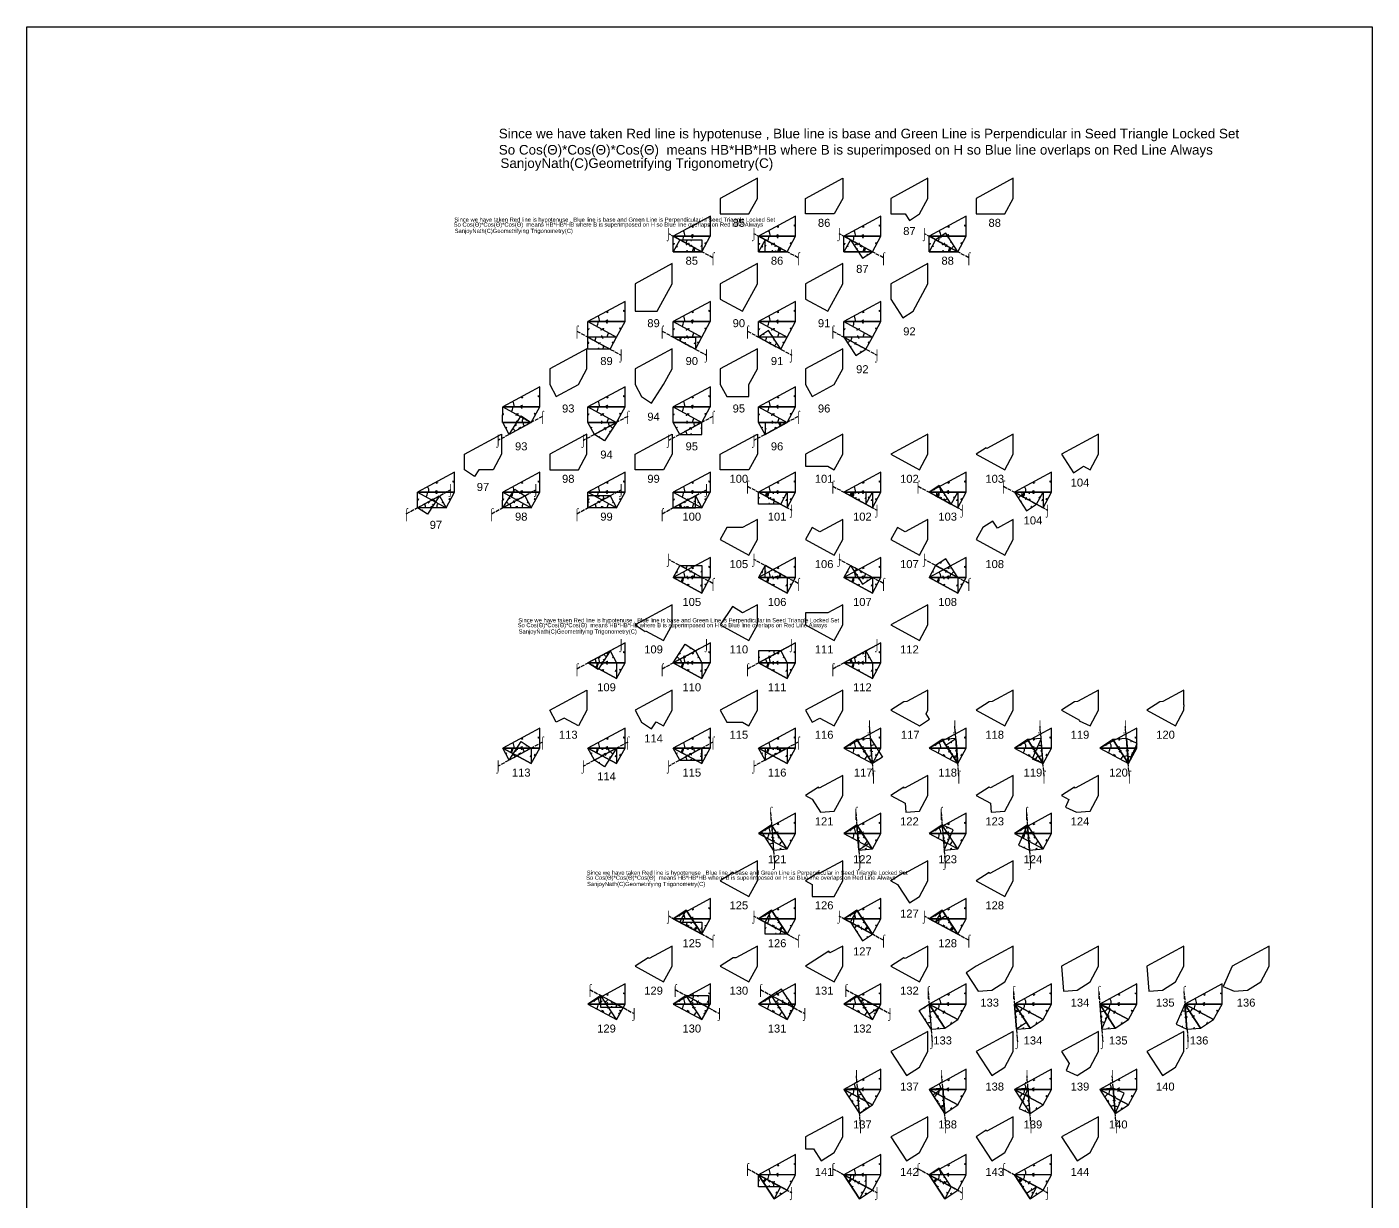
# Model space of a CAD drawing. Header units: millimetres. Extents: x 122552 to 2943733, y -2581954 to 22549.
# Drawn here: x 2523429 to 2943733, y -1471444 to -1104674 of the extents above; entities that cross this region are included whole.
import ezdxf
from ezdxf.enums import TextEntityAlignment as Align

# ---------------------------------------------------------------- set-up
doc = ezdxf.new("R2010")
doc.units = ezdxf.units.MM
doc.linetypes.add('ACAD_ISO02W100', pattern=[15, 12, -3])
for name, color, linetype in [('BASE', 170, 'Continuous'), ('HYPOTENUSE', 10, 'Continuous'), ('PERPENDICULAR', 90, 'Continuous'), ('Standard', 7, 'Continuous')]:
    doc.layers.add(name, color=color, linetype=linetype)
doc.styles.add('Arial', font='arial_0.ttf')

# ---------------------------------------------------------------- blocks, each defined once
blk = doc.blocks.new('fundamental_block_GT')
at = {"color": 175, "true_color": 0x4554a5}
for p, q in [((439, -4), (439, 26)), ((439, 26), (469, 26)), ((469, 26), (460, 29)), ((469, 26), (460, 23))]:
    blk.add_line(p, q, dxfattribs=at)
at = {"color": 242, "true_color": 0xcd2027}
for p, q in [((441, 235), (456, 208)), ((456, 208), (482, 222)), ((482, 222), (472, 221)), ((482, 222), (475, 215))]:
    blk.add_line(p, q, dxfattribs=at)
at = {"color": 114, "true_color": 0x139b48}
for p, q in [((851, 261), (848, 251)), ((851, 231), (851, 261)), ((851, 261), (854, 251)), ((881, 231), (851, 231))]:
    blk.add_line(p, q, dxfattribs=at)
at = {"color": 4}
blk.add_arc((0, -2), 277, 359.9799, 28.4254, dxfattribs=at)
at = {"layer": 'BASE'}
blk.add_line((0, 0), (879, -7), dxfattribs=at)
at = {"layer": 'HYPOTENUSE'}
blk.add_line((883, 469), (0, 0), dxfattribs=at)
at = {"layer": 'PERPENDICULAR'}
blk.add_line((879, -7), (883, 469), dxfattribs=at)
blk = doc.blocks.new('complete_blocks')
at = {"linetype": 'ACAD_ISO02W100', "ltscale": 100}
for p, q in [((56736, 761233), (42907, 768739)), ((83385, 761233), (69556, 768739)), ((110033, 761233), (96204, 768739)), ((136682, 761233), (122853, 768739)), ((14222, 738337), (28051, 730832)), ((40870, 738337), (54700, 730832)), ((67519, 738337), (81348, 730832)), ((94168, 738337), (107997, 730832)), ((3439, 711689), (-10391, 704184)), ((30087, 711689), (16258, 704184)), ((56736, 711689), (42907, 704184)), ((83385, 711689), (69556, 704184)), ((67519, 689898), (81348, 682393)), ((94168, 689898), (107997, 682393)), ((120816, 689898), (134646, 682393)), ((147465, 689898), (161294, 682393)), ((-39076, 681287), (-25246, 688793)), ((-12427, 681287), (1402, 688793)), ((14222, 681287), (28051, 688793)), ((40870, 681287), (54700, 688793)), ((56736, 659497), (42907, 667002)), ((83385, 659497), (69556, 667002)), ((110033, 659497), (96204, 667002)), ((136682, 659497), (122853, 667002)), ((14222, 632848), (28051, 640353)), ((40870, 632848), (54700, 640353)), ((67519, 632848), (81348, 640353)), ((94168, 632848), (107997, 640353)), ((106887, 599296), (105643, 614982)), ((133536, 599296), (132292, 614982)), ((160185, 599296), (158940, 614982)), ((186833, 599296), (185589, 614982)), ((3439, 609952), (-10391, 602447)), ((30087, 609952), (16258, 602447)), ((56736, 609952), (42907, 602447)), ((83385, 609952), (69556, 602447)), ((74738, 587995), (75982, 572310)), ((101387, 587995), (102631, 572310)), ((128036, 587995), (129280, 572310)), ((154684, 587995), (155928, 572310)), ((56736, 548044), (42907, 555549)), ((83385, 548044), (69556, 555549)), ((110033, 548044), (96204, 555549)), ((136682, 548044), (122853, 555549)), ((18295, 532653), (32124, 525148)), ((44943, 532653), (58773, 525148)), ((71592, 532653), (85421, 525148)), ((98241, 532653), (112070, 525148)), ((123963, 532051), (125207, 516365)), ((150611, 532051), (151855, 516365)), ((177260, 532051), (178504, 516365)), ((203909, 532051), (205153, 516365)), ((102814, 490054), (101570, 505740)), ((129463, 490054), (128219, 505740)), ((156112, 490054), (154867, 505740)), ((182760, 490054), (181516, 505740)), ((67519, 476708), (81348, 469203)), ((94168, 476708), (107997, 469203)), ((120816, 476708), (134646, 469203)), ((147465, 476708), (161294, 469203))]:
    blk.add_line(p, q, dxfattribs=at)
for p, xscale, yscale, zscale, rotation in [((44328, 767967), 11.58735412275403, 11.58735412275403, 11.58735412275403, 332.0000000000002), ((70976, 767967), 11.58735412275403, 11.58735412275403, 11.58735412275403, 332.0000000000002), ((97625, 767967), 11.58735412275403, 11.58735412275403, 11.58735412275403, 332.0000000000002), ((124274, 767967), 11.58735412275403, 11.58735412275403, 11.58735412275403, 332.0000000000002), ((53279, 763110), -10.18429076373602, 10.18429076373602, 10.18429076373602, 359.5116672382084), ((53279, 763110), 8.951118371073562, 8.951118371073562, 8.951118371073562, 151.9999999999989), ((46364, 766862), -7.867265571233639, 7.867265571233639, 7.86726557123364, 179.5116672382031), ((79927, 763110), -10.18429076373602, 10.18429076373602, 10.18429076373602, 359.5116672382084), ((79927, 763110), 8.951118371073562, 8.951118371073562, 8.951118371073562, 151.9999999999989), ((79927, 763110), -7.867265571233637, 7.867265571233637, 7.867265571233638, 359.5116672382031), ((106576, 763110), -10.18429076373602, 10.18429076373602, 10.18429076373602, 359.5116672382084), ((106576, 763110), 8.951118371073562, 8.951118371073562, 8.951118371073562, 151.9999999999989), ((99661, 766862), 7.86726557123364, 7.86726557123364, 7.86726557123364, 303.5116672382126), ((133225, 763110), -10.18429076373602, 10.18429076373602, 10.18429076373602, 359.5116672382084), ((133225, 763110), 8.951118371073562, 8.951118371073562, 8.951118371073562, 151.9999999999989), ((133225, 763110), 7.867265571233636, 7.867265571233636, 7.867265571233636, 123.5116672382125), ((17679, 741319), 11.58735412275403, 11.58735412275403, 11.58735412275403, 332.0000000000002), ((44328, 741319), 11.58735412275403, 11.58735412275403, 11.58735412275403, 332.0000000000002), ((70976, 741319), 11.58735412275403, 11.58735412275403, 11.58735412275403, 332.0000000000002), ((97625, 741319), 11.58735412275403, 11.58735412275403, 11.58735412275403, 332.0000000000002), ((26630, 736461), -10.18429076373602, 10.18429076373602, 10.18429076373602, 359.5116672382084), ((17679, 736461), 8.951118371073562, 8.951118371073562, 8.951118371073562, 331.9999999999989), ((53279, 736461), -10.18429076373602, 10.18429076373602, 10.18429076373602, 359.5116672382084), ((44328, 736461), 8.951118371073562, 8.951118371073562, 8.951118371073562, 331.9999999999989), ((79927, 736461), -10.18429076373602, 10.18429076373602, 10.18429076373602, 359.5116672382084), ((70976, 736461), 8.951118371073562, 8.951118371073562, 8.951118371073562, 331.9999999999989), ((106576, 736461), -10.18429076373602, 10.18429076373602, 10.18429076373602, 359.5116672382084), ((97625, 736461), 8.951118371073562, 8.951118371073562, 8.951118371073562, 331.9999999999989), ((24594, 732709), -7.867265571233637, 7.867265571233637, 7.867265571233638, 359.5116672382031), ((44328, 736461), -7.867265571233639, 7.867265571233639, 7.86726557123364, 179.5116672382031), ((77891, 732709), 7.867265571233636, 7.867265571233636, 7.867265571233636, 123.5116672382125), ((97625, 736461), 7.86726557123364, 7.86726557123364, 7.86726557123364, 303.5116672382126), ((-8970, 714670), 11.58735412275403, 11.58735412275403, 11.58735412275403, 332.0000000000002), ((17679, 714670), 11.58735412275403, 11.58735412275403, 11.58735412275403, 332.0000000000002), ((44328, 714670), 11.58735412275403, 11.58735412275403, 11.58735412275403, 332.0000000000002), ((70976, 714670), 11.58735412275403, 11.58735412275403, 11.58735412275403, 332.0000000000002), ((-19, 709812), -10.18429076373602, 10.18429076373602, 10.18429076373602, 359.5116672382084), ((26630, 709812), -10.18429076373602, 10.18429076373602, 10.18429076373602, 359.5116672382084), ((53279, 709812), -10.18429076373602, 10.18429076373602, 10.18429076373602, 359.5116672382084), ((79927, 709812), -10.18429076373602, 10.18429076373602, 10.18429076373602, 359.5116672382084), ((-19, 709812), -8.951118371073443, 8.951118371073443, 8.951118371073443, 28.0000000000011), ((-6933, 706060), -7.867265571233637, 7.867265571233639, 7.86726557123364, 236.4883327617872), ((26630, 709812), -8.951118371073443, 8.951118371073443, 8.951118371073443, 28.0000000000011), ((26630, 709812), -7.867265571233638, 7.867265571233639, 7.86726557123364, 56.48833276178721), ((53279, 709812), -8.951118371073443, 8.951118371073443, 8.951118371073443, 28.0000000000011), ((79927, 709812), -8.951118371073443, 8.951118371073443, 8.951118371073443, 28.0000000000011), ((46364, 706060), 7.867265571233641, 7.867265571233641, 7.867265571233641, 0.4883327617971738), ((79927, 709812), 7.86726557123364, 7.86726557123364, 7.86726557123364, 180.4883327617971), ((-35618, 688021), 11.58735412275403, 11.58735412275403, 11.58735412275403, 332.0000000000002), ((-8970, 688021), 11.58735412275403, 11.58735412275403, 11.58735412275403, 332.0000000000002), ((17679, 688021), 11.58735412275403, 11.58735412275403, 11.58735412275403, 332.0000000000002), ((44328, 688021), 11.58735412275403, 11.58735412275403, 11.58735412275403, 332.0000000000002), ((70976, 688021), 11.58735412275403, 11.58735412275403, 11.58735412275403, 332.0000000000002), ((70976, 688021), 8.951118371073562, 8.951118371073562, 8.951118371073562, 331.9999999999989), ((97625, 688021), 11.58735412275403, 11.58735412275403, 11.58735412275403, 332.0000000000002), ((97625, 688021), 8.951118371073562, 8.951118371073562, 8.951118371073562, 331.9999999999989), ((124274, 688021), 11.58735412275403, 11.58735412275403, 11.58735412275403, 332.0000000000002), ((124274, 688021), 8.951118371073562, 8.951118371073562, 8.951118371073562, 331.9999999999989), ((131188, 684269), 7.867265571233636, 7.867265571233636, 7.867265571233636, 123.5116672382125), ((150922, 688021), 7.86726557123364, 7.86726557123364, 7.86726557123364, 303.5116672382126), ((150922, 688021), 11.58735412275403, 11.58735412275403, 11.58735412275403, 332.0000000000002), ((150922, 688021), 8.951118371073562, 8.951118371073562, 8.951118371073562, 331.9999999999989), ((-26667, 683164), -10.18429076373602, 10.18429076373602, 10.18429076373602, 359.5116672382084), ((-35618, 683164), -8.951118371073443, 8.951118371073443, 8.951118371073443, 208.0000000000011), ((-28704, 686916), -7.867265571233638, 7.867265571233639, 7.86726557123364, 56.48833276178721), ((-8970, 683164), -7.867265571233637, 7.867265571233639, 7.86726557123364, 236.4883327617872), ((-19, 683164), -10.18429076373602, 10.18429076373602, 10.18429076373602, 359.5116672382084), ((-8970, 683164), -8.951118371073443, 8.951118371073443, 8.951118371073443, 208.0000000000011), ((26630, 683164), -10.18429076373602, 10.18429076373602, 10.18429076373602, 359.5116672382084), ((24594, 686916), 7.86726557123364, 7.86726557123364, 7.86726557123364, 180.4883327617971), ((17679, 683164), -8.951118371073443, 8.951118371073443, 8.951118371073443, 208.0000000000011), ((53279, 683164), -10.18429076373602, 10.18429076373602, 10.18429076373602, 359.5116672382084), ((44328, 683164), -8.951118371073443, 8.951118371073443, 8.951118371073443, 208.0000000000011), ((44328, 683164), 7.867265571233641, 7.867265571233641, 7.867265571233641, 0.4883327617971738), ((70976, 688021), -10.18429076373602, 10.18429076373602, 10.18429076373602, 179.5116672382084), ((77891, 684269), -7.867265571233637, 7.867265571233637, 7.867265571233638, 359.5116672382031), ((97625, 688021), -10.18429076373602, 10.18429076373602, 10.18429076373602, 179.5116672382084), ((97625, 688021), -7.867265571233639, 7.867265571233639, 7.86726557123364, 179.5116672382031), ((124274, 688021), -10.18429076373602, 10.18429076373602, 10.18429076373602, 179.5116672382084), ((150922, 688021), -10.18429076373602, 10.18429076373602, 10.18429076373602, 179.5116672382084), ((44328, 661373), 11.58735412275403, 11.58735412275403, 11.58735412275403, 332.0000000000002), ((53279, 661373), 8.951118371073562, 8.951118371073562, 8.951118371073562, 151.9999999999989), ((46364, 665125), -7.867265571233639, 7.867265571233639, 7.86726557123364, 179.5116672382031), ((70976, 661373), 11.58735412275403, 11.58735412275403, 11.58735412275403, 332.0000000000002), ((79927, 661373), 8.951118371073562, 8.951118371073562, 8.951118371073562, 151.9999999999989), ((79927, 661373), -7.867265571233637, 7.867265571233637, 7.867265571233638, 359.5116672382031), ((97625, 661373), 11.58735412275403, 11.58735412275403, 11.58735412275403, 332.0000000000002), ((106576, 661373), 8.951118371073562, 8.951118371073562, 8.951118371073562, 151.9999999999989), ((99661, 665125), 7.86726557123364, 7.86726557123364, 7.86726557123364, 303.5116672382126), ((124274, 661373), 11.58735412275403, 11.58735412275403, 11.58735412275403, 332.0000000000002), ((133225, 661373), 8.951118371073562, 8.951118371073562, 8.951118371073562, 151.9999999999989), ((133225, 661373), 7.867265571233636, 7.867265571233636, 7.867265571233636, 123.5116672382125), ((44328, 661373), -10.18429076373602, 10.18429076373602, 10.18429076373602, 179.5116672382084), ((70976, 661373), -10.18429076373602, 10.18429076373602, 10.18429076373602, 179.5116672382084), ((97625, 661373), -10.18429076373602, 10.18429076373602, 10.18429076373602, 179.5116672382084), ((124274, 661373), -10.18429076373602, 10.18429076373602, 10.18429076373602, 179.5116672382084), ((17679, 634724), 11.58735412275403, 11.58735412275403, 11.58735412275403, 332.0000000000002), ((24594, 638477), -7.867265571233638, 7.867265571233639, 7.86726557123364, 56.48833276178721), ((44328, 634724), -7.867265571233637, 7.867265571233639, 7.86726557123364, 236.4883327617872), ((44328, 634724), 11.58735412275403, 11.58735412275403, 11.58735412275403, 332.0000000000002), ((70976, 634724), 11.58735412275403, 11.58735412275403, 11.58735412275403, 332.0000000000002), ((97625, 634724), 11.58735412275403, 11.58735412275403, 11.58735412275403, 332.0000000000002), ((17679, 634724), -10.18429076373602, 10.18429076373602, 10.18429076373602, 179.5116672382084), ((17679, 634724), -8.951118371073562, 8.951118371073562, 8.951118371073562, 208.0000000000011), ((44328, 634724), -10.18429076373602, 10.18429076373602, 10.18429076373602, 179.5116672382084), ((44328, 634724), -8.951118371073562, 8.951118371073562, 8.951118371073562, 208.0000000000011), ((70976, 634724), -10.18429076373602, 10.18429076373602, 10.18429076373602, 179.5116672382084), ((77891, 638477), 7.86726557123364, 7.86726557123364, 7.86726557123364, 180.4883327617971), ((70976, 634724), -8.951118371073562, 8.951118371073562, 8.951118371073562, 208.0000000000011), ((97625, 634724), -10.18429076373602, 10.18429076373602, 10.18429076373602, 179.5116672382084), ((97625, 634724), -8.951118371073562, 8.951118371073562, 8.951118371073562, 208.0000000000011), ((97625, 634724), 7.867265571233641, 7.867265571233641, 7.867265571233641, 0.4883327617971738), ((-8970, 608075), 11.58735412275403, 11.58735412275403, 11.58735412275403, 332.0000000000002), ((-19, 608075), -8.951118371073443, 8.951118371073443, 8.951118371073443, 28.0000000000011), ((-6933, 604323), -7.867265571233637, 7.867265571233639, 7.86726557123364, 236.4883327617872), ((17679, 608075), 11.58735412275403, 11.58735412275403, 11.58735412275403, 332.0000000000002), ((26630, 608075), -8.951118371073443, 8.951118371073443, 8.951118371073443, 28.0000000000011), ((26630, 608075), -7.867265571233638, 7.867265571233639, 7.86726557123364, 56.48833276178721), ((44328, 608075), 11.58735412275403, 11.58735412275403, 11.58735412275403, 332.0000000000002), ((53279, 608075), -8.951118371073443, 8.951118371073443, 8.951118371073443, 28.0000000000011), ((70976, 608075), 11.58735412275403, 11.58735412275403, 11.58735412275403, 332.0000000000002), ((79927, 608075), -8.951118371073443, 8.951118371073443, 8.951118371073443, 28.0000000000011), ((97625, 608075), 11.58735412275403, 11.58735412275403, 11.58735412275403, 332.0000000000002), ((106576, 603218), 10.18429076373612, 10.18429076373612, 10.18429076373612, 123.5116672382094), ((106576, 603218), 8.951118371073518, 8.951118371073518, 8.951118371073518, 95.02333447641668), ((105954, 611060), -7.867265571233768, 7.867265571233768, 7.867265571233768, 122.535001714621), ((124274, 608075), 11.58735412275403, 11.58735412275403, 11.58735412275403, 332.0000000000002), ((133225, 603218), 10.18429076373612, 10.18429076373612, 10.18429076373612, 123.5116672382094), ((133225, 603218), 8.951118371073518, 8.951118371073518, 8.951118371073518, 95.02333447641668), ((133225, 603218), -7.867265571233768, 7.867265571233768, 7.867265571233768, 302.535001714621), ((150922, 608075), 11.58735412275403, 11.58735412275403, 11.58735412275403, 332.0000000000002), ((159873, 603218), 10.18429076373612, 10.18429076373612, 10.18429076373612, 123.5116672382094), ((159873, 603218), 8.951118371073518, 8.951118371073518, 8.951118371073518, 95.02333447641668), ((159251, 611060), 7.867265571233768, 7.867265571233768, 7.867265571233768, 246.5350017146306), ((177571, 608075), 11.58735412275403, 11.58735412275403, 11.58735412275403, 332.0000000000002), ((186522, 603218), 10.18429076373612, 10.18429076373612, 10.18429076373612, 123.5116672382094), ((186522, 603218), 8.951118371073518, 8.951118371073518, 8.951118371073518, 95.02333447641668), ((186522, 603218), 7.867265571233768, 7.867265571233768, 7.867265571233768, 66.53500171463061), ((-8970, 608075), -10.18429076373602, 10.18429076373602, 10.18429076373602, 179.5116672382084), ((17679, 608075), -10.18429076373602, 10.18429076373602, 10.18429076373602, 179.5116672382084), ((44328, 608075), -10.18429076373602, 10.18429076373602, 10.18429076373602, 179.5116672382084), ((46364, 604323), 7.867265571233641, 7.867265571233641, 7.867265571233641, 0.4883327617971738), ((70976, 608075), -10.18429076373602, 10.18429076373602, 10.18429076373602, 179.5116672382084), ((79927, 608075), 7.86726557123364, 7.86726557123364, 7.86726557123364, 180.4883327617971), ((70976, 581427), 11.58735412275403, 11.58735412275403, 11.58735412275403, 332.0000000000002), ((75049, 584074), 8.951118371073514, 8.951118371073514, 8.951118371073514, 275.0233344764167), ((97625, 581427), 11.58735412275403, 11.58735412275403, 11.58735412275403, 332.0000000000002), ((101698, 584074), 8.951118371073514, 8.951118371073514, 8.951118371073514, 275.0233344764167), ((124274, 581427), 11.58735412275403, 11.58735412275403, 11.58735412275403, 332.0000000000002), ((128347, 584074), 8.951118371073514, 8.951118371073514, 8.951118371073514, 275.0233344764167), ((150922, 581427), 11.58735412275403, 11.58735412275403, 11.58735412275403, 332.0000000000002), ((154995, 584074), 8.951118371073514, 8.951118371073514, 8.951118371073514, 275.0233344764167), ((79927, 576569), 10.18429076373612, 10.18429076373612, 10.18429076373612, 123.5116672382094), ((75671, 576231), -7.867265571233768, 7.867265571233768, 7.867265571233768, 302.535001714621), ((106576, 576569), 10.18429076373612, 10.18429076373612, 10.18429076373612, 123.5116672382094), ((101698, 584074), -7.867265571233768, 7.867265571233768, 7.867265571233768, 122.535001714621), ((133225, 576569), 10.18429076373612, 10.18429076373612, 10.18429076373612, 123.5116672382094), ((128969, 576231), 7.867265571233768, 7.867265571233768, 7.867265571233768, 66.53500171463061), ((159873, 576569), 10.18429076373612, 10.18429076373612, 10.18429076373612, 123.5116672382094), ((154995, 584074), 7.867265571233768, 7.867265571233768, 7.867265571233768, 246.5350017146306), ((44328, 554778), 11.58735412275403, 11.58735412275403, 11.58735412275403, 332.0000000000002), ((70976, 554778), 11.58735412275403, 11.58735412275403, 11.58735412275403, 332.0000000000002), ((97625, 554778), 11.58735412275403, 11.58735412275403, 11.58735412275403, 332.0000000000002), ((124274, 554778), 11.58735412275403, 11.58735412275403, 11.58735412275403, 332.0000000000002), ((53279, 549920), 10.18429076373612, 10.18429076373612, 10.18429076373612, 123.5116672382094), ((53279, 549920), -8.951118371073514, 8.951118371073516, 8.951118371073518, 331.023334476419), ((79927, 549920), 10.18429076373612, 10.18429076373612, 10.18429076373612, 123.5116672382094), ((79927, 549920), -8.951118371073514, 8.951118371073516, 8.951118371073518, 331.023334476419), ((106576, 549920), 10.18429076373612, 10.18429076373612, 10.18429076373612, 123.5116672382094), ((99661, 553673), 7.867265571233733, 7.867265571233733, 7.867265571233733, 303.5116672382148), ((106576, 549920), -8.951118371073514, 8.951118371073516, 8.951118371073518, 331.023334476419), ((133225, 549920), 10.18429076373612, 10.18429076373612, 10.18429076373612, 123.5116672382094), ((133225, 549920), -8.951118371073514, 8.951118371073516, 8.951118371073518, 331.023334476419), ((133225, 549920), 7.867265571233734, 7.867265571233734, 7.867265571233734, 123.5116672382148), ((46364, 553673), -7.867265571233734, 7.867265571233734, 7.867265571233733, 179.5116672382053), ((79927, 549920), -7.867265571233735, 7.867265571233735, 7.867265571233734, 359.5116672382054), ((17679, 528129), 11.58735412275403, 11.58735412275403, 11.58735412275403, 332.0000000000002), ((26630, 523272), 10.18429076373612, 10.18429076373612, 10.18429076373612, 123.5116672382094), ((21752, 530777), -8.951118371073514, 8.951118371073514, 8.951118371073516, 151.023334476419), ((28667, 527024), -7.867265571233735, 7.867265571233735, 7.867265571233734, 359.5116672382054), ((44328, 528129), 11.58735412275403, 11.58735412275403, 11.58735412275403, 332.0000000000002), ((53279, 523272), 10.18429076373612, 10.18429076373612, 10.18429076373612, 123.5116672382094), ((48401, 530777), -8.951118371073514, 8.951118371073514, 8.951118371073516, 151.023334476419), ((48401, 530777), -7.867265571233734, 7.867265571233734, 7.867265571233733, 179.5116672382053), ((70976, 528129), 11.58735412275403, 11.58735412275403, 11.58735412275403, 332.0000000000002), ((79927, 523272), 10.18429076373612, 10.18429076373612, 10.18429076373612, 123.5116672382094), ((75049, 530777), -8.951118371073514, 8.951118371073514, 8.951118371073516, 151.023334476419), ((81964, 527024), 7.867265571233734, 7.867265571233734, 7.867265571233734, 123.5116672382148), ((97625, 528129), 11.58735412275403, 11.58735412275403, 11.58735412275403, 332.0000000000002), ((106576, 523272), 10.18429076373612, 10.18429076373612, 10.18429076373612, 123.5116672382094), ((101698, 530777), -8.951118371073514, 8.951118371073514, 8.951118371073516, 151.023334476419), ((101698, 530777), 7.867265571233733, 7.867265571233733, 7.867265571233733, 303.5116672382148), ((124274, 528129), 10.18429076373612, 10.18429076373612, 10.18429076373612, 303.5116672382094), ((124274, 528129), 11.58735412275403, 11.58735412275403, 11.58735412275403, 332.0000000000002), ((150922, 528129), 10.18429076373612, 10.18429076373612, 10.18429076373612, 303.5116672382094), ((150922, 528129), 11.58735412275403, 11.58735412275403, 11.58735412275403, 332.0000000000002), ((177571, 528129), 10.18429076373612, 10.18429076373612, 10.18429076373612, 303.5116672382094), ((177571, 528129), 11.58735412275403, 11.58735412275403, 11.58735412275403, 332.0000000000002), ((204220, 528129), 10.18429076373612, 10.18429076373612, 10.18429076373612, 303.5116672382094), ((204220, 528129), 11.58735412275403, 11.58735412275403, 11.58735412275403, 332.0000000000002), ((124896, 520287), -7.867265571234018, 7.867265571234018, 7.867265571234018, 302.5350017146226), ((124274, 528129), 8.951118371073811, 8.951118371073811, 8.951118371073811, 275.0233344764194), ((150922, 528129), -7.867265571234018, 7.867265571234018, 7.867265571234018, 122.5350017146226), ((150922, 528129), 8.951118371073811, 8.951118371073811, 8.951118371073811, 275.0233344764194), ((178193, 520287), 7.867265571234018, 7.867265571234018, 7.867265571234018, 66.53500171463214), ((177571, 528129), 8.951118371073811, 8.951118371073811, 8.951118371073811, 275.0233344764194), ((204220, 528129), 7.867265571234018, 7.867265571234018, 7.867265571234018, 246.5350017146322), ((204220, 528129), 8.951118371073811, 8.951118371073811, 8.951118371073811, 275.0233344764194), ((97625, 501481), 11.58735412275403, 11.58735412275403, 11.58735412275403, 332.0000000000002), ((124274, 501481), 11.58735412275403, 11.58735412275403, 11.58735412275403, 332.0000000000002), ((150922, 501481), 11.58735412275403, 11.58735412275403, 11.58735412275403, 332.0000000000002), ((177571, 501481), 11.58735412275403, 11.58735412275403, 11.58735412275403, 332.0000000000002), ((97625, 501481), 10.18429076373612, 10.18429076373612, 10.18429076373612, 303.5116672382094), ((102503, 493976), 8.951118371073811, 8.951118371073811, 8.951118371073811, 95.02333447641942), ((101881, 501818), -7.867265571234018, 7.867265571234018, 7.867265571234018, 122.5350017146226), ((124274, 501481), 10.18429076373612, 10.18429076373612, 10.18429076373612, 303.5116672382094), ((129152, 493976), 8.951118371073811, 8.951118371073811, 8.951118371073811, 95.02333447641942), ((129152, 493976), -7.867265571234018, 7.867265571234018, 7.867265571234018, 302.5350017146226), ((150922, 501481), 10.18429076373612, 10.18429076373612, 10.18429076373612, 303.5116672382094), ((155801, 493976), 8.951118371073811, 8.951118371073811, 8.951118371073811, 95.02333447641942), ((155179, 501818), 7.867265571234018, 7.867265571234018, 7.867265571234018, 246.5350017146322), ((177571, 501481), 10.18429076373612, 10.18429076373612, 10.18429076373612, 303.5116672382094), ((182449, 493976), 8.951118371073811, 8.951118371073811, 8.951118371073811, 95.02333447641942), ((182449, 493976), 7.867265571234018, 7.867265571234018, 7.867265571234018, 66.53500171463214), ((70976, 474832), 11.58735412275403, 11.58735412275403, 11.58735412275403, 332.0000000000002), ((97625, 474832), 11.58735412275403, 11.58735412275403, 11.58735412275403, 332.0000000000002), ((124274, 474832), 11.58735412275403, 11.58735412275403, 11.58735412275403, 332.0000000000002), ((150922, 474832), 11.58735412275403, 11.58735412275403, 11.58735412275403, 332.0000000000002), ((70976, 474832), 10.18429076373612, 10.18429076373612, 10.18429076373612, 303.5116672382094), ((97625, 474832), 10.18429076373612, 10.18429076373612, 10.18429076373612, 303.5116672382094), ((124274, 474832), 10.18429076373612, 10.18429076373612, 10.18429076373612, 303.5116672382094), ((131188, 471080), 7.867265571233958, 7.867265571233958, 7.867265571233958, 123.5116672382119), ((150922, 474832), 10.18429076373612, 10.18429076373612, 10.18429076373612, 303.5116672382094), ((150922, 474832), 7.867265571233956, 7.867265571233956, 7.867265571233956, 303.5116672382118), ((70976, 474832), -8.951118371073813, 8.951118371073813, 8.951118371073811, 151.0233344764159), ((77891, 471080), -7.867265571233958, 7.867265571233957, 7.867265571233957, 359.5116672382023), ((97625, 474832), -8.951118371073813, 8.951118371073813, 8.951118371073811, 151.0233344764159), ((97625, 474832), -7.867265571233956, 7.867265571233956, 7.867265571233956, 179.5116672382024), ((124274, 474832), -8.951118371073813, 8.951118371073813, 8.951118371073811, 151.0233344764159), ((150922, 474832), -8.951118371073813, 8.951118371073813, 8.951118371073811, 151.0233344764159)]:
    blk.add_blockref('fundamental_block_GT', p, dxfattribs=dict(xscale=xscale, yscale=yscale, zscale=zscale, rotation=rotation))
at = {"layer": 'Standard', "xscale": 13.18371388650824, "yscale": 13.18371388650824, "zscale": 13.18371388650824, "rotation": 0.4883327617913192}
for p in [(44328, 767967), (70976, 767967), (97625, 767967), (124274, 767967), (17679, 741319), (44328, 741319), (70976, 741319), (97625, 741319), (-8970, 714670), (17679, 714670), (44328, 714670), (70976, 714670), (-35618, 688021), (-8970, 688021), (17679, 688021), (44328, 688021), (70976, 688021), (97625, 688021), (124274, 688021), (150922, 688021), (44328, 661373), (70976, 661373), (97625, 661373), (124274, 661373), (17679, 634724), (44328, 634724), (70976, 634724), (97625, 634724), (-8970, 608075), (17679, 608075), (44328, 608075), (70976, 608075), (97625, 608075), (124274, 608075), (150922, 608075), (177571, 608075), (70976, 581427), (97625, 581427), (124274, 581427), (150922, 581427), (44328, 554778), (70976, 554778), (97625, 554778), (124274, 554778), (17679, 528129), (44328, 528129), (70976, 528129), (97625, 528129), (124274, 528129), (150922, 528129), (177571, 528129), (204220, 528129), (97625, 501481), (124274, 501481), (150922, 501481), (177571, 501481), (70976, 474832), (97625, 474832), (124274, 474832), (150922, 474832)]:
    blk.add_blockref('fundamental_block_GT', p, dxfattribs=at)
at = {"style": 'Arial'}
for s, p in [('⌡', (42907, 768739)), ('⌡', (69556, 768739)), ('⌡', (96204, 768739)), ('⌡', (122853, 768739)), ('85', (50121, 760323)), ('⌠', (56736, 761233)), ('86', (76770, 760323)), ('⌠', (83385, 761233)), ('⌠', (110033, 761233)), ('88', (130067, 760323)), ('⌠', (136682, 761233)), ('87', (103419, 757767)), ('⌠', (14222, 738337)), ('⌠', (40870, 738337)), ('⌠', (67519, 738337)), ('⌠', (94168, 738337)), ('⌡', (28051, 730832)), ('⌡', (54700, 730832)), ('⌡', (81348, 730832)), ('⌡', (107997, 730832)), ('89', (23473, 728984)), ('90', (50121, 728984)), ('91', (76770, 728984)), ('92', (103419, 726428)), ('⌠', (3439, 711689)), ('⌠', (30087, 711689)), ('⌠', (56736, 711689)), ('⌠', (83385, 711689)), ('⌡', (-10391, 704184)), ('93', (-3176, 702335)), ('⌡', (16258, 704184)), ('⌡', (42907, 704184)), ('95', (50121, 702335)), ('⌡', (69556, 704184)), ('96', (76770, 702335)), ('94', (23473, 699779)), ('⌡', (-25246, 688793)), ('⌡', (1402, 688793)), ('⌡', (28051, 688793)), ('⌡', (54700, 688793)), ('⌠', (67519, 689898)), ('⌠', (94168, 689898)), ('⌠', (120816, 689898)), ('⌠', (147465, 689898)), ('⌠', (-39076, 681287)), ('⌠', (-12427, 681287)), ('98', (-3176, 680377)), ('⌠', (14222, 681287)), ('99', (23473, 680377)), ('⌠', (40870, 681287)), ('100', (50121, 680377)), ('101', (76770, 680377)), ('⌡', (81348, 682393)), ('102', (103419, 680377)), ('⌡', (107997, 682393)), ('103', (130067, 680377)), ('⌡', (134646, 682393)), ('⌡', (161294, 682393)), ('97', (-29825, 677821)), ('104', (156716, 679202)), ('⌡', (42907, 667002)), ('⌡', (69556, 667002)), ('⌡', (96204, 667002)), ('⌡', (122853, 667002)), ('⌠', (56736, 659497)), ('⌠', (83385, 659497)), ('⌠', (110033, 659497)), ('⌠', (136682, 659497)), ('105', (50121, 653729)), ('106', (76770, 653729)), ('107', (103419, 653729)), ('108', (130067, 653729)), ('⌡', (28051, 640353)), ('⌡', (54700, 640353)), ('⌡', (81348, 640353)), ('⌡', (107997, 640353)), ('⌠', (14222, 632848)), ('⌠', (40870, 632848)), ('⌠', (67519, 632848)), ('⌠', (94168, 632848)), ('109', (23473, 627080)), ('110', (50121, 627080)), ('111', (76770, 627080)), ('112', (103419, 627080)), ('⌡', (105643, 614982)), ('⌡', (132292, 614982)), ('⌡', (158940, 614982)), ('⌡', (185589, 614982)), ('⌠', (3439, 609952)), ('⌠', (30087, 609952)), ('⌠', (56736, 609952)), ('⌠', (83385, 609952)), ('⌡', (-10391, 602447)), ('113', (-3176, 600431)), ('⌡', (16258, 602447)), ('⌡', (42907, 602447)), ('115', (50121, 600431)), ('⌡', (69556, 602447)), ('116', (76770, 600431)), ('117', (103674, 600431)), ('⌠', (106887, 599296)), ('118', (130067, 600431)), ('⌠', (133536, 599296)), ('119', (156716, 600431)), ('⌠', (160185, 599296)), ('120', (183450, 600431)), ('⌠', (186833, 599296)), ('114', (23473, 599256)), ('⌠', (74738, 587995)), ('⌠', (101387, 587995)), ('⌠', (128036, 587995)), ('⌠', (154684, 587995)), ('121', (76770, 573361)), ('⌡', (75982, 572310)), ('122', (103419, 573361)), ('⌡', (102631, 572310)), ('123', (130067, 573361)), ('⌡', (129280, 572310)), ('124', (156716, 573361)), ('⌡', (155928, 572310)), ('⌡', (42907, 555549)), ('⌡', (69556, 555549)), ('⌡', (96204, 555549)), ('⌡', (122853, 555549)), ('125', (50121, 547134)), ('⌠', (56736, 548044)), ('126', (76770, 547134)), ('⌠', (83385, 548044)), ('⌠', (110033, 548044)), ('128', (130067, 547134)), ('⌠', (136682, 548044)), ('127', (103419, 544578)), ('⌠', (18295, 532653)), ('⌠', (44943, 532653)), ('⌠', (71592, 532653)), ('⌠', (98241, 532653)), ('⌠', (123963, 532051)), ('⌠', (150611, 532051)), ('⌠', (177260, 532051)), ('⌠', (203909, 532051)), ('⌡', (32124, 525148)), ('⌡', (58773, 525148)), ('⌡', (85421, 525148)), ('⌡', (112070, 525148)), ('129', (23473, 520485)), ('130', (50121, 520485)), ('131', (76770, 520485)), ('132', (103419, 520485)), ('⌡', (125207, 516365)), ('133', (128494, 516754)), ('⌡', (151855, 516365)), ('134', (156716, 516754)), ('⌡', (178504, 516365)), ('135', (183365, 516754)), ('⌡', (205153, 516365)), ('136', (208610, 516754)), ('⌡', (101570, 505740)), ('⌡', (128219, 505740)), ('⌡', (154867, 505740)), ('⌡', (181516, 505740)), ('137', (103419, 490527)), ('⌠', (102814, 490054)), ('138', (130067, 490527)), ('⌠', (129463, 490054)), ('139', (156716, 490527)), ('⌠', (156112, 490054)), ('140', (183365, 490527)), ('⌠', (182760, 490054)), ('⌠', (67519, 476708)), ('⌠', (94168, 476708)), ('⌠', (120816, 476708)), ('⌠', (147465, 476708)), ('⌡', (81348, 469203)), ('⌡', (107997, 469203)), ('⌡', (134646, 469203)), ('⌡', (161294, 469203))]:
    blk.add_text(s, height=2500, dxfattribs=at).set_placement(p, align=Align.MIDDLE_CENTER)
blk = doc.blocks.new('outlines_costothepower7')
for points in [[(130607, 1109529), (139558, 1109529), (142194, 1114386), (142194, 1120675), (130607, 1114386)], [(157256, 1114386), (168843, 1120675), (168843, 1114386), (166207, 1109529), (157256, 1109529)], [(192856, 1109529), (195492, 1114386), (195492, 1120675), (183904, 1114386), (183904, 1109529), (188380, 1109529), (189709, 1107484)], [(210553, 1109529), (219504, 1109529), (222140, 1114386), (222140, 1120675), (210553, 1114386)], [(115546, 1094026), (103958, 1087738), (103958, 1079128), (110873, 1079128), (115546, 1087738)], [(137522, 1079128), (142194, 1087738), (142194, 1094026), (130607, 1087738), (130607, 1082880)], [(164170, 1079128), (168843, 1087738), (168843, 1094026), (157256, 1087738), (157256, 1082880)], [(195492, 1094026), (183904, 1087738), (183904, 1082880), (187673, 1077082), (190819, 1079128), (195492, 1087738)], [(79346, 1052479), (86261, 1056231), (88897, 1061089), (88897, 1067377), (77310, 1061089), (77310, 1056231)], [(115546, 1067377), (103958, 1061089), (103958, 1056231), (105995, 1052479), (109141, 1050434), (112910, 1056231), (115546, 1061089)], [(142194, 1067377), (130607, 1061089), (130607, 1056231), (132644, 1052479), (139558, 1052479), (139558, 1056231), (142194, 1061089)], [(159292, 1052479), (166207, 1056231), (168843, 1061089), (168843, 1067377), (157256, 1061089), (157256, 1056231)], [(53807, 1027538), (50661, 1029583), (50661, 1034440), (62248, 1040729), (62248, 1034440), (59612, 1029583), (55137, 1029583)], [(77310, 1029583), (86261, 1029583), (88897, 1034440), (88897, 1040729), (77310, 1034440)], [(103958, 1034440), (115546, 1040729), (115546, 1034440), (112910, 1029583), (103958, 1029583)], [(130607, 1034440), (142194, 1040729), (142194, 1034440), (139558, 1029583), (130607, 1029583)], [(157256, 1030688), (164170, 1030688), (166207, 1029583), (168843, 1034440), (168843, 1040729), (157256, 1034440)], [(183904, 1034440), (192856, 1029583), (195492, 1034440), (195492, 1040729)], [(210553, 1034440), (219504, 1029583), (222140, 1034440), (222140, 1040729), (213862, 1036236), (213699, 1036485)], [(244116, 1030688), (246153, 1029583), (248789, 1034440), (248789, 1040729), (237202, 1034440), (240970, 1028643)], [(137522, 1011544), (132644, 1011544), (130607, 1007792), (139558, 1002934), (142194, 1007792), (142194, 1014080)], [(159292, 1011544), (157256, 1007792), (166207, 1002934), (168843, 1007792), (168843, 1014080), (161731, 1010221)], [(185941, 1011544), (183904, 1007792), (192856, 1002934), (195492, 1007792), (195492, 1014080), (188380, 1010221)], [(217170, 1011383), (215736, 1013589), (212590, 1011544), (210553, 1007792), (219504, 1002934), (222140, 1007792), (222140, 1014080)], [(107105, 979098), (107267, 979348), (112910, 976285), (115546, 981143), (115546, 987431), (103958, 981143)], [(142194, 987431), (137522, 984896), (134375, 986941), (130607, 981143), (139558, 976285), (142194, 981143)], [(168843, 987431), (164170, 984896), (157256, 984896), (157256, 981143), (166207, 976285), (168843, 981143)], [(183904, 981143), (192856, 976285), (195492, 981143), (195492, 987431)], [(77310, 954494), (88897, 960783), (88897, 954494), (86261, 949637), (81785, 952066), (79346, 950742)], [(109141, 948697), (110575, 950903), (112910, 949637), (115546, 954494), (115546, 960783), (103958, 954494), (105995, 950742)], [(137522, 950742), (139558, 949637), (142194, 954494), (142194, 960783), (130607, 954494), (132644, 950742)], [(159292, 950742), (161731, 952066), (166207, 949637), (168843, 954494), (168843, 960783), (157256, 954494)], [(196002, 951682), (194892, 953389), (195492, 954494), (195492, 960783), (188920, 957217), (187977, 957142), (183904, 954494), (192856, 949637)], [(215569, 957217), (214626, 957142), (210553, 954494), (219504, 949637), (222140, 954494), (222140, 960783)], [(246153, 949637), (248789, 954494), (248789, 960783), (242218, 957217), (241275, 957142), (237202, 954494), (242844, 951432), (242724, 951160)], [(272802, 949637), (275438, 954494), (275438, 955571), (275609, 955956), (275438, 956032), (275438, 960783), (268866, 957217), (267923, 957142), (263850, 954494)], [(161329, 930493), (157256, 927846), (159292, 926741), (161951, 922650), (166207, 922988), (168843, 927846), (168843, 934134), (161539, 930170)], [(188187, 930170), (187977, 930493), (183904, 927846), (188380, 925417), (188599, 922650), (192856, 922988), (195492, 927846), (195492, 934134)], [(215069, 930296), (214626, 930493), (210553, 927846), (215029, 925417), (215248, 922650), (219504, 922988), (222140, 927846), (222140, 934134)], [(241275, 930493), (237202, 927846), (239536, 926579), (238467, 924174), (241897, 922650), (246153, 922988), (248789, 927846), (248789, 934134), (241485, 930170)], [(139558, 896339), (142194, 901197), (142194, 907485), (134890, 903521), (134680, 903844), (130607, 901197)], [(161329, 903844), (157256, 901197), (159292, 900092), (159292, 896339), (166207, 896339), (168843, 901197), (168843, 907485), (161539, 903521)], [(187977, 903844), (183904, 901197), (185941, 900092), (189709, 894294), (192856, 896339), (195492, 901197), (195492, 907485), (188187, 903521)], [(219504, 896339), (222140, 901197), (222140, 907485), (214836, 903521), (214626, 903844), (210553, 901197)], [(112910, 869691), (115546, 874548), (115546, 880837), (108434, 876977), (108031, 877196), (103958, 874548)], [(135485, 877196), (134680, 877196), (130607, 874548), (139558, 869691), (142194, 874548), (142194, 880837)], [(166207, 869691), (168843, 874548), (168843, 880837), (164847, 878668), (164475, 879241), (157256, 874548)], [(188380, 876977), (187977, 877196), (183904, 874548), (192856, 869691), (195492, 874548), (195492, 880837)], [(222140, 880837), (210553, 874548), (207407, 872503), (211175, 866706), (215431, 867043), (219504, 869691), (222140, 874548)], [(237824, 866706), (242080, 867043), (246153, 869691), (248789, 874548), (248789, 880837), (237202, 874548)], [(264473, 866706), (268729, 867043), (272802, 869691), (275438, 874548), (275438, 880837), (263850, 874548)], [(302086, 880837), (290499, 874548), (287692, 868229), (291121, 866706), (295377, 867043), (299450, 869691), (302086, 874548)], [(188783, 840395), (192856, 843042), (195492, 847900), (195492, 854188), (183904, 847900)], [(210553, 847900), (215431, 840395), (219504, 843042), (222140, 847900), (222140, 854188)], [(242080, 840395), (246153, 843042), (248789, 847900), (248789, 854188), (237202, 847900), (239641, 844147), (238651, 841918)], [(268729, 840395), (272802, 843042), (275438, 847900), (275438, 854188), (263850, 847900)], [(157256, 817499), (159695, 817499), (162134, 813746), (166207, 816393), (168843, 821251), (168843, 827539), (157256, 821251)], [(188783, 813746), (192856, 816393), (195492, 821251), (195492, 827539), (183904, 821251)], [(210553, 821251), (215431, 813746), (219504, 816393), (222140, 821251), (222140, 827539), (213862, 823047), (213699, 823296)], [(237202, 821251), (242080, 813746), (246153, 816393), (248789, 821251), (248789, 827539)]]:
    blk.add_lwpolyline(points, close=True)
at = {"style": 'Arial'}
for s, p in [('85', (136401, 1106742)), ('86', (163049, 1106742)), ('87', (189698, 1104186)), ('88', (216347, 1106742)), ('89', (109752, 1075403)), ('90', (136401, 1075403)), ('91', (163049, 1075403)), ('92', (189698, 1072847)), ('93', (83103, 1048754)), ('94', (109752, 1046198)), ('95', (136401, 1048754)), ('96', (163049, 1048754)), ('98', (83103, 1026796)), ('99', (109752, 1026796)), ('100', (136401, 1026796)), ('101', (163049, 1026796)), ('102', (189698, 1026796)), ('103', (216347, 1026796)), ('104', (242995, 1025621)), ('97', (56455, 1024240)), ('105', (136401, 1000148)), ('106', (163049, 1000148)), ('107', (189698, 1000148)), ('108', (216347, 1000148)), ('109', (109752, 973499)), ('110', (136401, 973499)), ('111', (163049, 973499)), ('112', (189698, 973499)), ('113', (83103, 946850)), ('114', (109752, 945675)), ('115', (136401, 946850)), ('116', (163049, 946850)), ('117', (189953, 946850)), ('118', (216347, 946850)), ('119', (242995, 946850)), ('120', (269730, 946850)), ('121', (163049, 919780)), ('122', (189698, 919780)), ('123', (216347, 919780)), ('124', (242995, 919780)), ('125', (136401, 893553)), ('126', (163049, 893553)), ('127', (189698, 890997)), ('128', (216347, 893553)), ('129', (109752, 866904)), ('130', (136401, 866904)), ('131', (163049, 866904)), ('132', (189698, 866904)), ('133', (214774, 863173)), ('134', (242995, 863173)), ('135', (269644, 863173)), ('136', (294889, 863173)), ('137', (189698, 836946)), ('138', (216347, 836946)), ('139', (242995, 836946)), ('140', (269644, 836946)), ('141', (163049, 810298)), ('142', (189698, 810298)), ('143', (216347, 810298)), ('144', (242995, 810298))]:
    blk.add_text(s, height=2500, dxfattribs=at).set_placement(p, align=Align.MIDDLE_CENTER)

msp = doc.modelspace()

# ---------------------------------------------------------------- linework, layer by layer
msp.add_lwpolyline([(2523429, -1104674), (2943733, -1104674), (2943733, -2581954), (2523429, -2581954)], close=True)

# ---------------------------------------------------------------- block references
for name, p in [('outlines_costothepower7', (2609471, -2272616)), ('complete_blocks', (2681052, -1938027))]:
    msp.add_blockref(name, p)

# ---------------------------------------------------------------- texts
at = {"layer": 'Standard', "style": 'Arial'}
for s, height, p in [('Since we have taken Red line is hypotenuse , Blue line is base and Green Line is Perpendicular in Seed Triangle Locked Set', 3000, (2670866, -1139489)), ('So Cos(Θ)*Cos(Θ)*Cos(Θ)  means HB*HB*HB where B is superimposed on H so Blue line overlaps on Red Line Always', 3000, (2670866, -1144552)), ('SanjoyNath(C)Geometrifying Trigonometry(C)', 3000, (2671386, -1148725)), ('Since we have taken Red line is hypotenuse , Blue line is base and Green Line is Perpendicular in Seed Triangle Locked Set', 1300, (2656984, -1165526)), ('So Cos(Θ)*Cos(Θ)*Cos(Θ)  means HB*HB*HB where B is superimposed on H so Blue line overlaps on Red Line Always', 1300, (2656779, -1167062)), ('SanjoyNath(C)Geometrifying Trigonometry(C)', 1300, (2657077, -1169033)), ('Since we have taken Red line is hypotenuse , Blue line is base and Green Line is Perpendicular in Seed Triangle Locked Set', 1300, (2676968, -1290665)), ('So Cos(Θ)*Cos(Θ)*Cos(Θ)  means HB*HB*HB where B is superimposed on H so Blue line overlaps on Red Line Always', 1300, (2676764, -1292201)), ('SanjoyNath(C)Geometrifying Trigonometry(C)', 1300, (2677061, -1294172)), ('So Cos(Θ)*Cos(Θ)*Cos(Θ)  means HB*HB*HB where B is superimposed on H so Blue line overlaps on Red Line Always', 1300, (2698145, -1371063)), ('Since we have taken Red line is hypotenuse , Blue line is base and Green Line is Perpendicular in Seed Triangle Locked Set', 1300, (2698350, -1369527)), ('SanjoyNath(C)Geometrifying Trigonometry(C)', 1300, (2698443, -1373033))]:
    msp.add_text(s, height=height, dxfattribs=at).set_placement(p)

doc.saveas('drawing.dxf')
